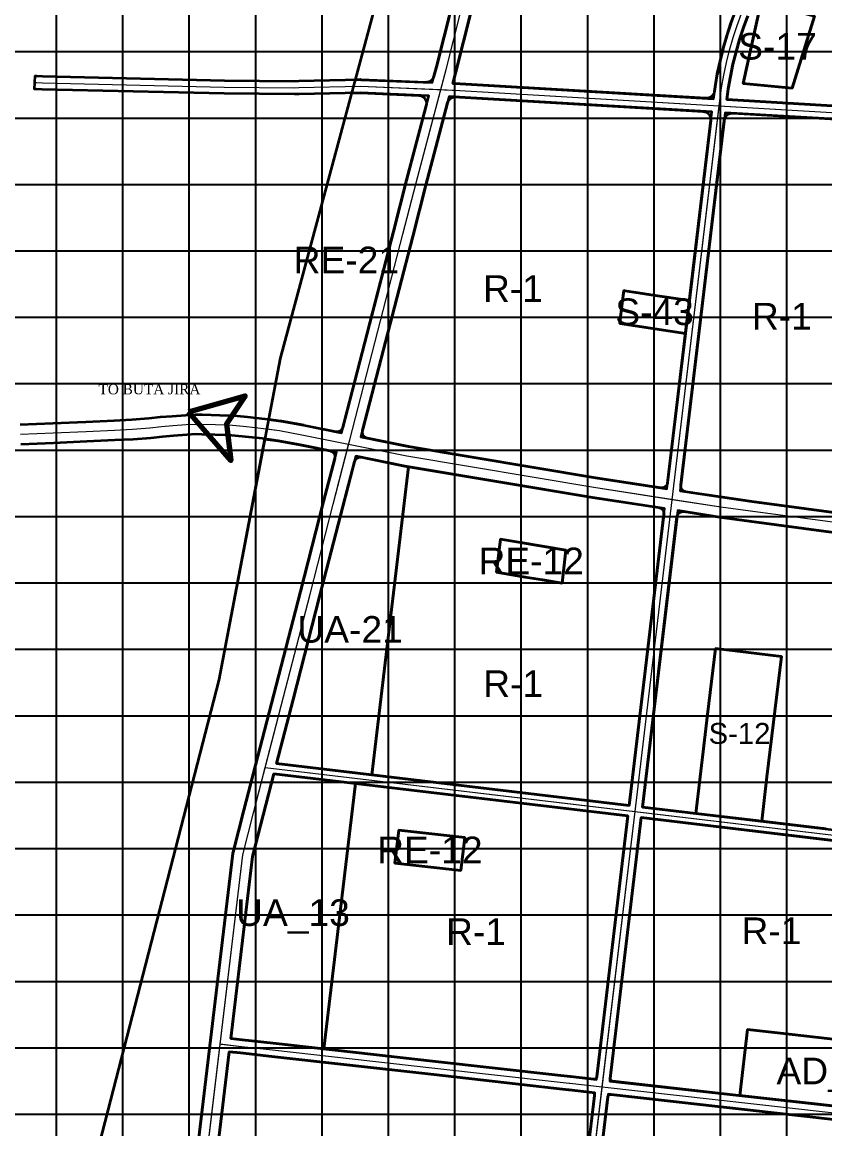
# Model space of a CAD drawing. Header units: millimetres. Extents: x 464536 to 476893, y 870501 to 881610.
# Drawn here: x 465248 to 466457, y 876078 to 877744 of the extents above; entities that cross this region are included whole.
import ezdxf
from ezdxf.enums import TextEntityAlignment as Align

# ---------------------------------------------------------------- set-up
doc = ezdxf.new("R2010")
doc.units = ezdxf.units.MM
for name, color, linetype, lineweight in [('Administration', 16, 'Continuous', 35), ('Center_1', 7, 'Continuous', 5), ('Land Use Code', 7, 'Continuous', 35), ('Lay out', 7, 'Continuous', 70), ('Proposed Road Net work', 7, 'Continuous', 35), ('Recreational _ Environmental', 84, 'Continuous', 35), ('Residence', 50, 'Continuous', 35), ('Services', 170, 'Continuous', 35), ('Structure Plan Boundries', 7, 'Continuous', 35), ('Urban Agriculture-', 90, 'Continuous', 35)]:
    doc.layers.add(name, color=color, linetype=linetype, lineweight=lineweight)
doc.layers.add('Grid1', color=7, linetype='Continuous')
doc.styles.add('Arial', font='arial.ttf')
doc.styles.add('Times New Roman', font='times.ttf')

msp = doc.modelspace()

# ---------------------------------------------------------------- linework, layer by layer
at = {"layer": 'Administration'}
msp.add_lwpolyline([(466570.8, 876122.8), (466569, 876101.3), (466523.2, 876106.5), (466511.4, 876107.8), (466507.9, 876108.2), (466494.6, 876109.7), (466474.3, 876111.9), (466328.9, 876128.3), (466340.7, 876227.6), (466390.4, 876222), (466443.2, 876216.1), (466514, 876208.1), (466518.7, 876207.6), (466534.7, 876205.8), (466542.6, 876204.9), (466577.4, 876201)], close=True, dxfattribs=at)
at = {"layer": 'Center_1'}
for points in [[(465417.9, 875128.1), (465500.9, 875823.9), (465580.4, 876490.6), (465596.8, 876553.9), (465641.8, 876728.2), (465681.8, 876883.1), (465716.8, 877018.6), (465741.8, 877115.5), (465821.8, 877425.3), (465841.8, 877502.6), (465886.8, 877673.3), (465921.9, 877812.8)], [(465991, 875042.5), (466171.4, 876555.8), (466227.4, 877025.3), (466299, 877625.8), (466299.1, 877626.4), (466301.7, 877645.6), (466305.1, 877664.6), (466309.1, 877683.6), (466313.7, 877702.4), (466319.1, 877721), (466325.1, 877739.4), (466331.7, 877757.5)], [(465267.5, 877653.5), (465269.2, 877653.4), (465270.1, 877653.3), (465278.7, 877653), (465552.7, 877646.7), (465658.3, 877645.7), (465665.1, 877645.9), (465757.7, 877647.8), (465907.5, 877641.6), (466501.1, 877606.5)], [(465267.5, 877653.5), (465269.2, 877653.4), (465270.1, 877653.3), (465278.7, 877653), (465552.7, 877646.7), (465658.3, 877645.7), (465665.1, 877645.9), (465757.7, 877647.8), (465907.5, 877641.6), (466501.1, 877606.5)], [(466468.8, 876991.2), (466345.1, 877007.8), (466300.6, 877014.1), (466109.4, 877043.4), (465827.5, 877090.7), (465669.7, 877122.5), (465636.1, 877128.8), (465612, 877132.1), (465586.1, 877134.8), (465570.6, 877136.4), (465559.3, 877137.3), (465519.2, 877138.4), (465509.6, 877138.7), (465495.1, 877137.8), (465475.2, 877136.3), (465458.2, 877135), (465440.4, 877133), (465414.4, 877130.9), (465387.4, 877129.7), (465344.8, 877127.7), (465295.1, 877125.5), (465245.7, 877123.5)], [(465614.4, 876622.2), (466655.8, 876498), (466678.1, 876495.3), (466710.4, 876491.5)], [(465547.9, 876205.5), (465578.4, 876202.1), (465625.4, 876196.8), (465865.1, 876169.9), (466054.1, 876148.7), (466072.3, 876146.7), (466073.2, 876146.6), (466122, 876141.1), (466516, 876096.9)]]:
    msp.add_lwpolyline(points, dxfattribs=at)
for points in [[(466298.2, 877618.5, 0), (466299, 877625.8, 0), (466299.1, 877626.4, 0), (466301.7, 877645.6, 0), (466305.1, 877664.6, 0), (466309.1, 877683.6, 0), (466313.7, 877702.4, 0), (466319.1, 877721, 0), (466325.1, 877739.4, 0), (466331.7, 877757.5, 0), (466339, 877775.5, 0), (466346.9, 877793.1, 0), (466355.5, 877810.5, 0), (466368.5, 877834.2, 0), (466387, 877863.9, 0), (466473.7, 878005.1, 0), (466530, 878097.9, 0), (466587.3, 878192.4, 0), (466637.5, 878275.2, 0), (466684.8, 878353.2, 0), (466749.1, 878459.3, 0), (466907.3, 878720, 0), (466921.5, 878743.5, 0)], [(465878.7, 877642.8, 0), (465886.8, 877673.3, 0), (465921.9, 877812.8, 0)], [(465747.5, 877647.5, 0), (465757.7, 877647.8, 0), (465878.7, 877642.8, 0)], [(465740, 877108.3, 0), (465741.8, 877115.5, 0), (465821.8, 877425.3, 0), (465841.8, 877502.6, 0), (465878.7, 877642.8, 0)], [(465878.7, 877642.8, 0), (465907.5, 877641.6, 0), (466298.2, 877618.5, 0)], [(466227.4, 877025.3, 0), (466298.2, 877618.5, 0)], [(466298.2, 877618.5, 0), (466501.1, 877606.5, 0), (466507.9, 877605.6, 0), (466514.7, 877604.7, 0), (466551.8, 877600.7, 0), (466568, 877599.2, 0), (466610.6, 877595.3, 0), (466617.7, 877594.8, 0), (466624.8, 877594.3, 0), (466644.1, 877593, 0), (466699.6, 877588.7, 0), (466704.5, 877588.2, 0), (466721.8, 877586.3, 0), (466739.2, 877584.3, 0), (466770, 877582, 0)], [(465740, 877108.3, 0), (465669.7, 877122.5, 0), (465636.1, 877128.8, 0), (465616.9, 877131.4, 0)], [(465614.4, 876622.2, 0), (465641.8, 876728.2, 0), (465681.8, 876883.1, 0), (465716.8, 877018.6, 0), (465740, 877108.3, 0)], [(466227.4, 877025.3, 0), (466109.4, 877043.4, 0), (465827.5, 877090.7, 0), (465740, 877108.3, 0)], [(466171.4, 876555.8, 0), (466227.4, 877025.3, 0)], [(466716.6, 876957.9, 0), (466651.4, 876966.7, 0), (466600, 876974, 0), (466542.8, 876980.9, 0), (466498.5, 876986.8, 0), (466468.8, 876991.2, 0), (466345.1, 877007.8, 0), (466300.6, 877014.1, 0), (466227.4, 877025.3, 0)], [(465502.8, 875839.5, 0), (465580.4, 876490.6, 0), (465596.8, 876553.9, 0), (465614.4, 876622.2, 0)], [(465614.4, 876622.2, 0), (466171.4, 876555.8, 0)], [(466122, 876141.1, 0), (466171.4, 876555.8, 0)], [(466171.4, 876555.8, 0), (466655.8, 876498, 0), (466678.1, 876495.3, 0)], [(465546.4, 876205.7, 0), (465578.4, 876202.1, 0), (465625.4, 876196.8, 0), (465865.1, 876169.9, 0), (466054.1, 876148.7, 0), (466072.3, 876146.7, 0), (466073.2, 876146.6, 0), (466122, 876141.1, 0)], [(466077.3, 875766.7, 0), (466122, 876141.1, 0)], [(466122, 876141.1, 0), (466516, 876096.9, 0), (466553, 876092.8, 0), (466564.9, 876091.4, 0), (466620.8, 876085.2, 0), (466643.2, 876082.6, 0)]]:
    msp.add_polyline3d(points, dxfattribs=at)
at = {"layer": 'Grid1'}
for p, q in [((465300, 870600), (465300, 881600)), ((465400, 870600), (465400, 881600)), ((465500, 870600), (465500, 881600)), ((465600, 870600), (465600, 881600)), ((465700, 870600), (465700, 881600)), ((465700, 870600), (465700, 881600)), ((465800, 870600), (465800, 881600)), ((465900, 870600), (465900, 881600)), ((466000, 870600), (466000, 881600)), ((466100, 870600), (466100, 881600)), ((466200, 870600), (466200, 881600)), ((466300, 870600), (466300, 881600)), ((466400, 870600), (466400, 881600)), ((464700, 877700), (472600, 877700)), ((464700, 877600), (472600, 877600)), ((464700, 877500), (472600, 877500)), ((464700, 877400), (472600, 877400)), ((464700, 877300), (472600, 877300)), ((464700, 877200), (472600, 877200)), ((464700, 877100), (472600, 877100)), ((464700, 877000), (472600, 877000)), ((464700, 876900), (472600, 876900)), ((464700, 876800), (472600, 876800)), ((464700, 876700), (472600, 876700)), ((464700, 876600), (472600, 876600)), ((464700, 876500), (472600, 876500)), ((464700, 876400), (472600, 876400)), ((464700, 876300), (472600, 876300)), ((464700, 876200), (472600, 876200)), ((464700, 876100), (472600, 876100))]:
    msp.add_line(p, q, dxfattribs=at)
at = {"layer": 'Lay out'}
msp.add_lwpolyline([(465498.6, 877157.7), (465584.1, 877181.8), (465556.1, 877139.7), (465562.4, 877084.5)], close=True, dxfattribs=at)
at = {"layer": 'Proposed Road Net work'}
for points in [[(465245.3, 877138.5, 0), (465294.4, 877140.4, 0), (465344.1, 877142.7, 0), (465386.7, 877144.7, 0), (465413.4, 877145.8, 0), (465439, 877147.9, 0), (465456.8, 877149.9, 0), (465474.1, 877151.3, 0), (465494.1, 877152.7, 0), (465508.7, 877153.6, 0), (465509.8, 877153.7, 0), (465519.6, 877153.4, 0), (465559.7, 877152.3, 0), (465560.5, 877152.3, 0), (465572, 877151.4, 0), (465587.7, 877149.8, 0), (465613.8, 877147, 0), (465638.1, 877143.6, 0), (465638.8, 877143.5, 0), (465672.6, 877137.3, 0), (465729, 877125.9, 0), (465807.3, 877429, 0), (465827.3, 877506.4, 0), (465860.8, 877633.5, 0), (465757.6, 877637.8, 0), (465665.3, 877635.9, 0), (465658.3, 877635.7, 0), (465552.5, 877636.7, 0), (465278.4, 877643, 0), (465269.6, 877643.4, 0), (465268.7, 877643.4, 0), (465267, 877643.5, 0), (465268, 877663.5, 0), (465269.7, 877663.4, 0), (465270.5, 877663.3, 0), (465279, 877663, 0), (465552.8, 877656.7, 0), (465658.2, 877655.7, 0), (465664.9, 877655.9, 0), (465757.6, 877657.8, 0), (465758.1, 877657.7, 0), (465866, 877653.3, 0), (465872.2, 877677.1, 0), (465907.4, 877816.5, 0)], [(465750.2, 877657.6, 0), (465757.6, 877657.8, 0), (465758.1, 877657.7, 0), (465866, 877653.3, 0), (465872.2, 877677.1, 0), (465907.4, 877816.5, 0)], [(465936.4, 877809.1, 0), (465901.3, 877669.6, 0), (465896.7, 877652, 0), (465908, 877651.6, 0), (466289.4, 877629, 0), (466291.9, 877647.1, 0), (466295.2, 877666.5, 0), (466299.3, 877685.8, 0), (466304.1, 877704.9, 0), (466309.5, 877723.9, 0), (466315.6, 877742.7, 0), (466322.4, 877761.1, 0)], [(465936.4, 877809.1, 0), (465901.3, 877669.6, 0), (465896.7, 877652, 0), (465908, 877651.6, 0), (466289.4, 877629, 0), (466291.9, 877647.1, 0), (466295.2, 877666.5, 0), (466299.3, 877685.8, 0), (466304.1, 877704.9, 0), (466309.5, 877723.9, 0), (466315.6, 877742.7, 0), (466322.4, 877761.1, 0)], [(466341.1, 877753.9, 0), (466334.5, 877736.1, 0), (466328.6, 877718, 0), (466323.4, 877699.8, 0), (466318.8, 877681.3, 0), (466314.9, 877662.7, 0), (466311.6, 877644, 0), (466309.4, 877627.9, 0), (466501.7, 877616.5, 0)], [(466341.1, 877753.9, 0), (466334.5, 877736.1, 0), (466328.6, 877718, 0), (466323.4, 877699.8, 0), (466318.8, 877681.3, 0), (466314.9, 877662.7, 0), (466311.6, 877644, 0), (466309.4, 877627.9, 0), (466501.7, 877616.5, 0)], [(465619.7, 877146.1, 0), (465638.1, 877143.6, 0), (465638.8, 877143.5, 0), (465672.6, 877137.3, 0), (465729, 877125.9, 0), (465807.3, 877429, 0), (465827.3, 877506.4, 0), (465860.8, 877633.5, 0), (465757.6, 877637.8, 0), (465744.8, 877637.5, 0)], [(466500.1, 877596.6, 0), (466307, 877608, 0), (466239.1, 877038.7, 0), (466302.8, 877028.9, 0), (466347.1, 877022.7, 0), (466470.8, 877006, 0)], [(466500.1, 877596.6, 0), (466307, 877608, 0), (466239.1, 877038.7, 0), (466302.8, 877028.9, 0), (466347.1, 877022.7, 0), (466470.8, 877006, 0)], [(465486, 875825.7, 0), (465565.5, 876492.3, 0), (465565.6, 876493.2, 0), (465565.9, 876494.3, 0), (465582.2, 876557.6, 0), (465627.3, 876731.9, 0), (465667.3, 876886.8, 0), (465702.3, 877022.4, 0), (465721.5, 877096.8, 0), (465666.9, 877107.8, 0), (465633.7, 877113.9, 0), (465610.2, 877117.2, 0), (465584.5, 877119.9, 0), (465569.3, 877121.5, 0), (465558.5, 877122.3, 0), (465518.7, 877123.4, 0), (465509.9, 877123.7, 0), (465496.1, 877122.8, 0), (465476.4, 877121.3, 0), (465459.6, 877120, 0), (465441.9, 877118.1, 0), (465415.3, 877115.9, 0), (465388.1, 877114.7, 0), (465345.5, 877112.7, 0), (465295.7, 877110.5, 0), (465246.1, 877108.5, 0)], [(465403.4, 875132.7, 0), (465486, 875825.7, 0), (465565.5, 876492.3, 0), (465565.6, 876493.2, 0), (465565.9, 876494.3, 0), (465582.2, 876557.6, 0), (465627.3, 876731.9, 0), (465667.3, 876886.8, 0), (465702.3, 877022.4, 0), (465721.5, 877096.8, 0), (465666.9, 877107.8, 0), (465633.7, 877113.9, 0), (465614.1, 877116.6, 0)]]:
    msp.add_polyline3d(points, dxfattribs=at)
for points in [[(466111.8, 877058.2, 0), (466219.3, 877041.7, 0), (466287, 877609.2, 0), (465907, 877631.6, 0), (465891.4, 877632.2, 0), (465856.3, 877498.8, 0), (465836.4, 877421.5, 0), (465758.5, 877119.9, 0), (465830.3, 877105.4, 0)], [(466111.8, 877058.2, 0), (466219.3, 877041.7, 0), (466287, 877609.2, 0), (465907, 877631.6, 0), (465891.4, 877632.2, 0), (465856.3, 877498.8, 0), (465836.4, 877421.5, 0), (465758.5, 877119.9, 0), (465830.3, 877105.4, 0)], [(465631.5, 876628.2, 0), (466162.4, 876564.9, 0), (466215.8, 877011.9, 0), (466107.1, 877028.6, 0), (465825, 877075.9, 0), (465824.6, 877076, 0), (465750.9, 877090.8, 0), (465731.3, 877014.9, 0), (465696.3, 876879.3, 0), (465656.3, 876724.4, 0)], [(465631.5, 876628.2, 0), (466162.4, 876564.9, 0), (466215.8, 877011.9, 0), (466107.1, 877028.6, 0), (465825, 877075.9, 0), (465824.6, 877076, 0), (465750.9, 877090.8, 0), (465731.3, 877014.9, 0), (465696.3, 876879.3, 0), (465656.3, 876724.4, 0)], [(466656.7, 876505.9, 0), (466666.4, 876504.8, 0), (466674.6, 876602.3, 0), (466682.8, 876699.2, 0), (466692.5, 876814, 0), (466696.3, 876858.5, 0), (466702, 876926.1, 0), (466702.8, 876944.6, 0), (466649.4, 876951.8, 0), (466598, 876959.1, 0), (466540.9, 876966, 0), (466496.4, 876972, 0), (466466.7, 876976.3, 0), (466343, 876993, 0), (466298.4, 876999.2, 0), (466235.5, 877008.9, 0), (466182.3, 876562.5, 0)], [(466656.7, 876505.9, 0), (466666.4, 876504.8, 0), (466674.6, 876602.3, 0), (466682.8, 876699.2, 0), (466692.5, 876814, 0), (466696.3, 876858.5, 0), (466702, 876926.1, 0), (466702.8, 876944.6, 0), (466649.4, 876951.8, 0), (466598, 876959.1, 0), (466540.9, 876966, 0), (466496.4, 876972, 0), (466466.7, 876976.3, 0), (466343, 876993, 0), (466298.4, 876999.2, 0), (466235.5, 877008.9, 0), (466182.3, 876562.5, 0)], [(466074.3, 876156.5, 0), (466113.2, 876152.2, 0), (466160.5, 876549, 0), (465627.4, 876612.6, 0), (465611.3, 876550.1, 0), (465595.2, 876487.8, 0), (465562.5, 876214, 0), (465579.5, 876212.1, 0), (465626.5, 876206.8, 0), (465866.3, 876179.9, 0), (466055.2, 876158.7, 0), (466073.4, 876156.6, 0)], [(466074.3, 876156.5, 0), (466113.2, 876152.2, 0), (466160.5, 876549, 0), (465627.4, 876612.6, 0), (465611.3, 876550.1, 0), (465595.2, 876487.8, 0), (465562.5, 876214, 0), (465579.5, 876212.1, 0), (465626.5, 876206.8, 0), (465866.3, 876179.9, 0), (466055.2, 876158.7, 0), (466073.4, 876156.6, 0)], [(466621.9, 876095.1, 0), (466631.6, 876094, 0), (466664.1, 876477.7, 0), (466664.5, 876482.4, 0), (466665, 876488.8, 0), (466654.8, 876490.1, 0), (466180.4, 876546.6, 0), (466133.1, 876149.9, 0), (466517.1, 876106.9, 0), (466554.1, 876102.7, 0), (466566, 876101.4, 0)], [(466621.9, 876095.1, 0), (466631.6, 876094, 0), (466664.1, 876477.7, 0), (466664.5, 876482.4, 0), (466665, 876488.8, 0), (466654.8, 876490.1, 0), (466180.4, 876546.6, 0), (466133.1, 876149.9, 0), (466517.1, 876106.9, 0), (466554.1, 876102.7, 0), (466566, 876101.4, 0)], [(465518.6, 875845.6, 0), (466068.4, 875775.9, 0), (466110.9, 876132.3, 0), (466072.1, 876136.7, 0), (466071.2, 876136.8, 0), (466053, 876138.8, 0), (465864, 876160, 0), (465624.3, 876186.9, 0), (465577.3, 876192.2, 0), (465560.2, 876194.1, 0)], [(465518.6, 875845.6, 0), (466068.4, 875775.9, 0), (466110.9, 876132.3, 0), (466072.1, 876136.7, 0), (466071.2, 876136.8, 0), (466053, 876138.8, 0), (465864, 876160, 0), (465624.3, 876186.9, 0), (465577.3, 876192.2, 0), (465560.2, 876194.1, 0)], [(466589.4, 875709.8, 0), (466599, 875708.6, 0), (466600.7, 875729.2, 0), (466607.8, 875812.1, 0), (466618.3, 875936.5, 0), (466618.3, 875937.1, 0), (466629.9, 876074.1, 0), (466619.7, 876075.2, 0), (466563.8, 876081.5, 0), (466551.9, 876082.8, 0), (466514.8, 876087, 0), (466130.7, 876130.1, 0), (466088.2, 875773.3, 0)], [(466589.4, 875709.8, 0), (466599, 875708.6, 0), (466600.7, 875729.2, 0), (466607.8, 875812.1, 0), (466618.3, 875936.5, 0), (466618.3, 875937.1, 0), (466629.9, 876074.1, 0), (466619.7, 876075.2, 0), (466563.8, 876081.5, 0), (466551.9, 876082.8, 0), (466514.8, 876087, 0), (466130.7, 876130.1, 0), (466088.2, 875773.3, 0)]]:
    msp.add_polyline3d(points, close=True, dxfattribs=at)
at = {"layer": 'Recreational _ Environmental'}
for points in [[(465907.4, 877816.5, 0), (465872.2, 877677.1, 0), (465868.5, 877662.9, 0), (465868.5, 877662.8, 0), (465867.8, 877660.9, 0), (465866.8, 877659.1, 0), (465865.4, 877657.5, 0), (465863.9, 877656.1, 0), (465862.1, 877655, 0), (465860.2, 877654.2, 0), (465858.2, 877653.8, 0), (465856.1, 877653.7, 0), (465758.1, 877657.7, 0), (465757.7, 877657.8, 0), (465757.6, 877657.8, 0), (465757.5, 877657.8, 0), (465750.1, 877657.6, 0), (465948.6, 878394.9, 0)], [(465173, 875313.9, 0), (465545, 876753.9, 0), (465614, 877116.6, 0), (465633.7, 877113.9, 0), (465666.9, 877107.8, 0), (465712, 877098.7, 0), (465713.4, 877098.3, 0), (465714.8, 877097.6, 0), (465716, 877096.8, 0), (465717.1, 877095.8, 0), (465718, 877094.6, 0), (465718.6, 877093.2, 0), (465719.1, 877091.8, 0), (465719.3, 877090.3, 0), (465719.3, 877088.9, 0), (465719.1, 877087.4, 0), (465702.3, 877022.4, 0), (465667.3, 876886.8, 0), (465627.3, 876731.9, 0), (465582.2, 876557.6, 0), (465565.9, 876494.3, 0), (465565.6, 876493.2, 0), (465565.5, 876492.3, 0), (465486, 875825.7, 0)]]:
    msp.add_polyline3d(points, dxfattribs=at)
for points in [[(465720.5, 877127.6, 0), (465672.7, 877137.2, 0), (465672.6, 877137.3, 0), (465672.4, 877137.3, 0), (465638.8, 877143.5, 0), (465638.1, 877143.6, 0), (465619.7, 877146.2, 0), (465637.2, 877238.5, 0), (465744.7, 877637.5, 0), (465757.6, 877637.8, 0), (465845.5, 877634.1, 0), (465847.5, 877633.9, 0), (465849.4, 877633.3, 0), (465851.2, 877632.5, 0), (465852.8, 877631.3, 0), (465854.2, 877629.9, 0), (465855.4, 877628.3, 0), (465856.3, 877626.6, 0), (465856.9, 877624.7, 0), (465857.2, 877622.7, 0), (465857.2, 877620.7, 0), (465856.9, 877618.7, 0), (465827.3, 877506.4, 0), (465807.3, 877429, 0), (465731.2, 877134.3, 0), (465730.7, 877132.8, 0), (465729.9, 877131.5, 0), (465729, 877130.3, 0), (465727.8, 877129.2, 0), (465726.5, 877128.4, 0), (465725.1, 877127.8, 0), (465723.5, 877127.5, 0), (465722, 877127.4, 0)], [(466067.3, 876949.1, 0), (466061.3, 876899.4, 0), (466031.7, 876904.4, 0), (466005.9, 876908.7, 0), (465962.6, 876915.9, 0), (465968.5, 876965.6, 0), (465998.9, 876960.6, 0)], [(465915, 876516.6, 0), (465909.1, 876466.9, 0), (465809.7, 876478.1, 0), (465815.6, 876527.7, 0)]]:
    msp.add_polyline3d(points, close=True, dxfattribs=at)
at = {"layer": 'Residence'}
for points in [[(466285.4, 877596.2), (466253.1, 877325), (466195.2, 877333.9), (466175.9, 877336.9), (466168.8, 877338), (466155.9, 877339.9), (466154.2, 877340.2), (466154.2, 877340), (466153.3, 877332.8), (466149.9, 877304.5), (466148.3, 877290.5), (466247.2, 877275.3), (466240.8, 877221.6), (466220.4, 877051.2, -0.423484), (466209.9, 877043.2), (466209.9, 877043.2), (466111.8, 877058.2), (465830.3, 877105.4), (465768, 877118, -0.429949), (465760.9, 877129.3), (465836.4, 877421.5), (465856.3, 877498.8), (465856.3, 877498.8), (465889, 877622.8, -0.31671), (465899.8, 877631.9), (465907, 877631.6), (466273.9, 877609.9, -0.431796)], [(466601.3, 876483), (466577.4, 876200.7), (466577.4, 876200.7), (466577.4, 876201), (466542.6, 876204.9), (466534.7, 876205.8), (466518.7, 876207.6), (466514, 876208.1), (466443.2, 876216.1), (466390.4, 876222), (466340.7, 876227.6), (466328.9, 876128.3), (466371.6, 876123.5), (466371.6, 876123.2), (466137.1, 876149.5, -0.416247), (466133.6, 876153.9), (466180.4, 876546.6), (466430.9, 876516.8), (466591, 876497.7), (466602.4, 876496.3), (466601.7, 876487.7)]]:
    msp.add_lwpolyline(points, format="xyb", close=True, dxfattribs=at)
msp.add_lwpolyline([(466459.3, 876529.5), (466362, 876541.1), (466370, 876608.2), (466391.6, 876789.3), (466292.3, 876801.2), (466280.4, 876701.6), (466275.9, 876663.4), (466262.7, 876552.9), (466182.3, 876562.5), (466234.4, 876999.4, -0.424135), (466244.9, 877007.4), (466298.3, 876999.2), (466298.4, 876999.2), (466298.5, 876999.2), (466343, 876993), (466466.7, 876976.3)], format="xyb", dxfattribs=at)
for points in [[(466322.3, 877761, 0), (466315.7, 877742.8, 0), (466315.6, 877742.5, 0), (466309.6, 877724.1, 0), (466309.5, 877723.7, 0), (466304.1, 877705.1, 0), (466304, 877704.8, 0), (466299.4, 877686, 0), (466299.3, 877685.6, 0), (466295.3, 877666.7, 0), (466295.2, 877666.3, 0), (466291.9, 877647.3, 0), (466291.8, 877646.9, 0), (466290.9, 877640.3, 0), (466290.5, 877638.3, 0), (466289.7, 877636.4, 0), (466288.6, 877634.7, 0), (466287.3, 877633.2, 0), (466285.7, 877631.9, 0), (466284, 877630.9, 0), (466282, 877630.1, 0), (466280, 877629.8, 0), (466278, 877629.7, 0), (465908.1, 877651.6, 0), (465908, 877651.6, 0), (465907.9, 877651.6, 0), (465896.7, 877652, 0), (465901.3, 877669.6, 0), (465936.4, 877809.1, 0)], [(466501.7, 877616.5, 0), (466309.4, 877627.9, 0), (466311.6, 877644, 0), (466314.9, 877662.7, 0), (466318.8, 877681.3, 0), (466323.4, 877699.8, 0), (466328.6, 877718, 0), (466334.5, 877736.1, 0), (466341.1, 877753.9, 0)], [(466470.8, 877006, 0), (466347.1, 877022.7, 0), (466347.1, 877022.7, 0), (466302.8, 877028.9, 0), (466302.8, 877028.9, 0), (466247.9, 877037.3, 0), (466247.8, 877037.3, 0), (466246.3, 877037.7, 0), (466244.9, 877038.3, 0), (466243.6, 877039.2, 0), (466242.4, 877040.3, 0), (466241.5, 877041.5, 0), (466240.8, 877042.9, 0), (466240.3, 877044.4, 0), (466240.1, 877046, 0), (466240.1, 877047.5, 0), (466305.6, 877596.5, 0), (466306, 877598.5, 0), (466306.8, 877600.4, 0), (466307.8, 877602.2, 0), (466309.2, 877603.7, 0), (466310.7, 877605.1, 0), (466312.5, 877606.1, 0), (466314.5, 877606.8, 0), (466316.5, 877607.2, 0), (466318.5, 877607.3, 0), (466500.1, 877596.6, 0)], [(465518.6, 875845.6, 0), (465560.2, 876194.1, 0), (465577.3, 876192.2, 0), (465624.3, 876186.9, 0), (465736.9, 876174.3, 0), (465864, 876160, 0), (466053, 876138.8, 0), (466071.2, 876136.8, 0), (466072.1, 876136.7, 0), (466106.9, 876132.8, 0), (466107.5, 876132.6, 0), (466108.1, 876132.4, 0), (466108.6, 876132.1, 0), (466109.1, 876131.7, 0), (466109.5, 876131.3, 0), (466109.9, 876130.8, 0), (466110.2, 876130.2, 0), (466110.3, 876129.6, 0), (466110.4, 876128.9, 0), (466110.4, 876128.3, 0), (466068.8, 875779.9, 0)], [(466088.7, 875777.3, 0), (466130.3, 876126.1, 0), (466130.4, 876126.8, 0), (466130.7, 876127.5, 0), (466131, 876128, 0), (466131.5, 876128.6, 0), (466132, 876129, 0), (466132.6, 876129.3, 0), (466133.3, 876129.6, 0), (466134, 876129.7, 0), (466134.7, 876129.6, 0), (466134.7, 876129.6, 0), (466514.8, 876087, 0)]]:
    msp.add_polyline3d(points, dxfattribs=at)
for points in [[(466334.2, 877651.8, 0), (466408.1, 877644.8, 0), (466441.5, 877753.3, 0), (466361.1, 877774.9, 0)], [(465774.9, 876611.1, 0), (465830.2, 877075, 0), (466107, 877028.6, 0), (466107.1, 877028.6, 0), (466107.2, 877028.6, 0), (466207, 877013.3, 0), (466208.5, 877012.9, 0), (466209.9, 877012.3, 0), (466211.2, 877011.4, 0), (466212.4, 877010.4, 0), (466213.3, 877009.1, 0), (466214.1, 877007.7, 0), (466214.5, 877006.2, 0), (466214.8, 877004.7, 0), (466214.7, 877003.1, 0), (466162.4, 876564.9, 0)], [(465998.9, 876960.6, 0), (465968.5, 876965.6, 0), (465962.6, 876915.9, 0), (466005.9, 876908.7, 0), (466031.7, 876904.4, 0), (466061.3, 876899.4, 0), (466067.3, 876949.1, 0)], [(466160.5, 876549, 0), (466113.7, 876156.1, 0), (466113.6, 876155.4, 0), (466113.3, 876154.8, 0), (466112.9, 876154.2, 0), (466112.5, 876153.7, 0), (466111.9, 876153.3, 0), (466111.3, 876152.9, 0), (466110.7, 876152.7, 0), (466110, 876152.6, 0), (466109.3, 876152.6, 0), (466109.3, 876152.6, 0), (466109.3, 876152.6, 0), (466074.3, 876156.5, 0), (466073.4, 876156.6, 0), (466055.2, 876158.7, 0), (465866.3, 876179.9, 0), (465702.8, 876198.2, 0), (465750.5, 876597.9, 0)], [(465809.7, 876478.1, 0), (465909.1, 876466.9, 0), (465915, 876516.6, 0), (465815.6, 876527.7, 0)]]:
    msp.add_polyline3d(points, close=True, dxfattribs=at)
at = {"layer": 'Services'}
msp.add_lwpolyline([(466441.5, 877753.3), (466408.1, 877644.8), (466334.2, 877651.8), (466361.1, 877774.9)], close=True, dxfattribs=at)
for points in [[(466253.1, 877325, 0), (466247.2, 877275.3, 0), (466148.3, 877290.5, 0), (466149.9, 877304.5, 0), (466153.3, 877332.8, 0), (466154.2, 877340, 0), (466154.2, 877340.2, 0), (466155.9, 877339.9, 0), (466168.8, 877338, 0), (466175.9, 877336.9, 0), (466195.2, 877333.9, 0)], [(466370, 876608.2, 0), (466362, 876541.1, 0), (466262.7, 876552.9, 0), (466275.9, 876663.4, 0), (466280.4, 876701.6, 0), (466292.3, 876801.2, 0), (466391.6, 876789.3, 0)]]:
    msp.add_polyline3d(points, close=True, dxfattribs=at)
at = {"layer": 'Structure Plan Boundries'}
msp.add_lwpolyline([(465476.5, 872882.9), (465443.3, 872993.2), (465378.2, 873209.5), (465275.6, 873550.5), (465251.1, 873971.1), (465210.6, 874688.4), (465206.1, 874907.3), (465173, 875313.5), (465545, 876753.5), (465637.2, 877238.1), (465747.8, 877648.7), (465948.6, 878394.5)], dxfattribs=at)
msp.add_lwpolyline([(465476.5, 872882.9), (465443.3, 872993.2), (465378.2, 873209.5), (465275.6, 873550.5), (465251.1, 873971.1), (465210.6, 874688.4), (465206.1, 874907.3), (465173, 875313.5), (465545, 876753.5), (465637.2, 877238.1), (465747.8, 877648.7), (465948.6, 878394.5)], dxfattribs=at)
at = {"layer": 'Urban Agriculture-'}
msp.add_lwpolyline([(465830.2, 877075), (465774.9, 876611.1), (465631.5, 876628.2), (465656.3, 876724.4), (465696.3, 876879.3), (465731.3, 877014.9), (465748.8, 877082.4, -0.398651), (465759.5, 877089.1), (465824.6, 877076), (465825, 877075.9)], format="xyb", close=True, dxfattribs=at)
msp.add_lwpolyline([(465750.5, 876597.9), (465702.8, 876198.2), (465626.5, 876206.8), (465579.5, 876212.1), (465562.5, 876214), (465595.2, 876487.8), (465611.3, 876550.1), (465627.4, 876612.6)], close=True, dxfattribs=at)

# ---------------------------------------------------------------- texts
at = {"layer": 'Land Use Code', "color": 7, "true_color": 0xffffff, "style": 'Arial'}
for s, height, p in [('S-17', 40.08, (466385.8, 877676)), ('RE-21', 40.08, (465736.5, 877354.2)), ('R-1', 40.08, (465987.4, 877311.1)), ('S-43', 40.08, (466200.7, 877276.2)), ('R-1', 40.08, (466392.4, 877269.5)), ('RE-12', 40.08, (466014.9, 876901)), ('UA-21', 40.08, (465742.2, 876797.9)), ('R-1', 40.08, (465987.7, 876716.2)), ('S-12', 31.57, (466328.6, 876648.1)), ('RE-12', 40.08, (465862.3, 876465.8)), ('UA_13', 40.08, (465656.2, 876371.4)), ('R-1', 40.08, (466376.7, 876344.1)), ('R-1', 40.08, (465931.8, 876342.8)), ('AD_1', 40.08, (466454.3, 876133))]:
    msp.add_text(s, height=height, dxfattribs=at).set_placement(p, align=Align.BOTTOM_CENTER)
at = {"layer": 'Lay out', "color": 7, "true_color": 0xffffff, "style": 'Times New Roman'}
msp.add_text('TO BUTA JIRA', height=15.24, dxfattribs=at).set_placement((465440, 877179.4), align=Align.BOTTOM_CENTER)

doc.saveas('drawing.dxf')
